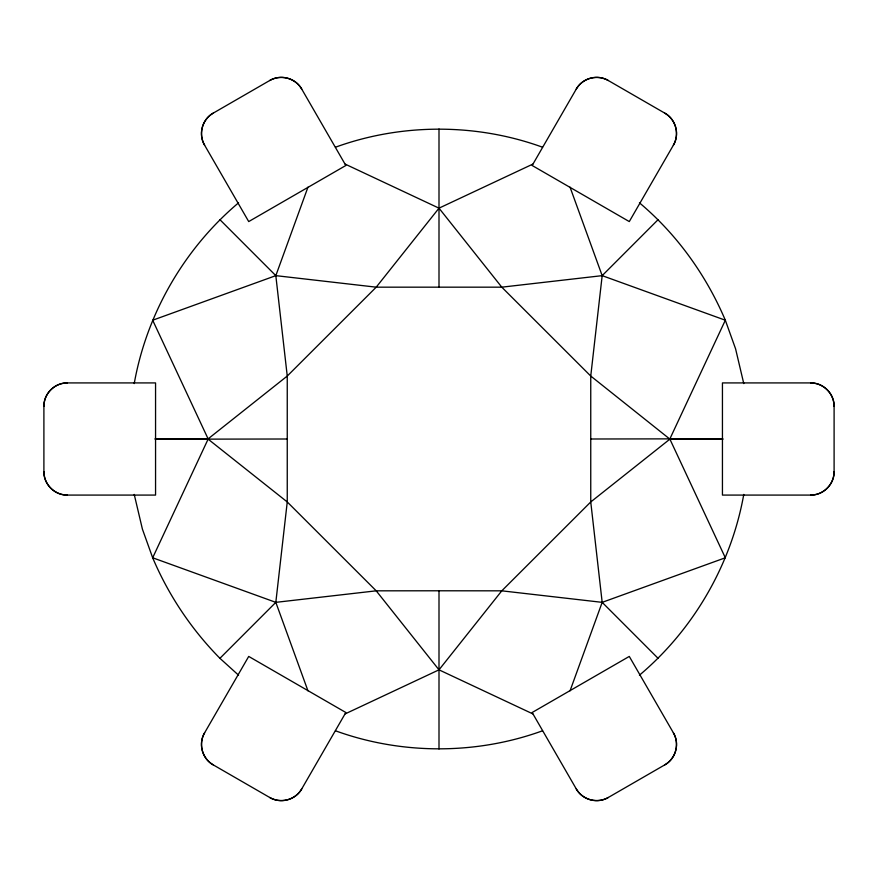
<?xml version="1.0" encoding="UTF-8"?>
<svg xmlns="http://www.w3.org/2000/svg" width="878" height="878" viewBox="0 0 878 878"><rect width="100%" height="100%" fill="white"/><g stroke="black" fill="none" stroke-linecap="round" stroke-linejoin="round"><path stroke-width="1.32" d="M307.959 690.832L275.824 602.352L287.249 501.953L287.249 376.047L275.824 275.648L307.959 187.168M570.041 187.168L602.176 275.648L590.751 376.047L590.751 501.953L602.176 602.352L570.041 690.832M43.9 406.404C43.582 393.86 54.831 382.599 67.386 382.918L155.56 382.918L155.56 495.082L67.386 495.082C54.831 495.401 43.582 484.14 43.9 471.596L43.9 406.404A23.486 23.486 0 0 1 67.386 382.918M834.1 471.596C834.418 484.14 823.169 495.401 810.613 495.082L722.44 495.082L722.44 382.918L810.613 382.918C823.169 382.599 834.418 393.86 834.1 406.404L834.1 471.596A23.486 23.486 0 0 1 810.613 495.082M134.224 383.587C146.67 313.676 184.259 248.595 238.553 202.818M743.776 494.413C731.33 564.324 693.741 629.405 639.447 675.182M590.784 439L669.892 438.868L725.327 320.218C706.186 275.165 676.949 234.371 639.447 202.818M204.629 732.79C198.077 743.49 202.192 758.877 213.222 764.87L269.678 797.465C280.378 804.018 295.765 799.891 301.758 788.872L345.844 712.508L248.715 656.426L204.629 732.79A23.486 23.486 0 0 0 213.222 764.87M673.371 145.21C679.923 134.51 675.808 119.123 664.778 113.13L608.322 80.535C597.622 73.982 582.235 78.109 576.242 89.128L532.156 165.492L629.285 221.574L673.371 145.21A23.486 23.486 0 0 0 664.778 113.13M238.553 675.182L219.928 658.313L275.824 602.352L376.212 590.828L439 590.784L501.788 590.828L602.176 602.352L725.327 557.782L669.892 439.132L590.751 376.047L501.788 287.172L439 208.163L345.208 164.131M532.792 164.131L439 208.163L376.212 287.172L287.249 376.047L208.108 438.868L152.673 320.218L275.824 275.648L376.212 287.172L501.788 287.172L602.176 275.648L658.072 219.687M213.222 113.13C202.192 119.123 198.077 134.51 204.629 145.21L248.715 221.574L345.844 165.492L301.758 89.128C295.765 78.109 280.378 73.982 269.678 80.535L213.222 113.13A23.486 23.486 0 0 0 204.629 145.21M664.778 764.87C675.808 758.877 679.923 743.49 673.371 732.79L629.285 656.426L532.156 712.508L576.242 788.872C582.235 799.891 597.622 804.018 608.322 797.465L664.778 764.87A23.486 23.486 0 0 0 673.371 732.79M345.208 713.869L439 669.837L501.788 590.828L590.751 501.953L669.892 439.132L723.077 439.044L669.892 438.868M335.473 147.208C401.63 123.161 476.37 123.161 542.527 147.208M542.527 730.792C476.37 754.839 401.63 754.839 335.473 730.792M208.108 438.868L154.923 438.956L208.108 439.132L287.249 501.953L376.212 590.828L439 669.837L532.792 713.869M287.216 439L208.108 439.132L152.673 557.782C168.521 595.185 191.415 629.394 219.928 658.313M602.176 275.648L725.327 320.218L735.588 348.851L743.776 383.587M275.824 602.352L152.673 557.782L142.412 529.149L134.224 494.413M219.928 219.687L275.824 275.648M602.176 602.352L658.072 658.313M439 129.011L439 287.216M439 590.784L439 748.989M576.242 89.128A23.486 23.486 0 0 1 608.322 80.535M67.386 495.082A23.486 23.486 0 0 1 43.9 471.596M301.758 788.872A23.486 23.486 0 0 1 269.678 797.465M608.322 797.465A23.486 23.486 0 0 1 576.242 788.872M810.613 382.918A23.486 23.486 0 0 1 834.1 406.404M269.678 80.535A23.486 23.486 0 0 1 301.758 89.128"/></g></svg>
